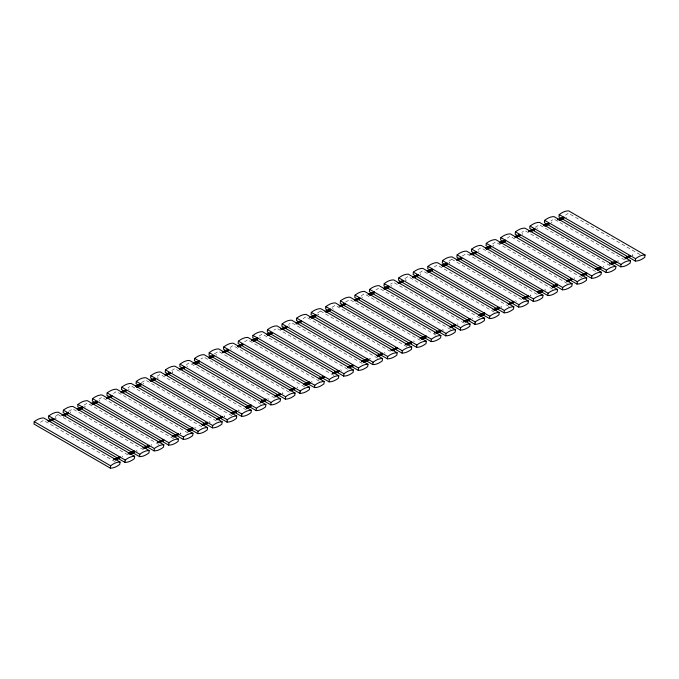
<?xml version="1.0" encoding="UTF-8"?>
<svg xmlns="http://www.w3.org/2000/svg" width="679" height="679" viewBox="0 0 679 679"><rect width="100%" height="100%" fill="white"/><g stroke="black" fill="none" stroke-linecap="round" stroke-linejoin="round"><path stroke-width="0.51" stroke-dasharray="3.4 2.55" d="M55.109 416.465A20.591 11.883 -60 0 0 57.978 414.546L58.173 412.985M55.381 418.62L55.517 417.551L56.204 418.519M180.156 433.974L180.291 432.905L180.97 433.873M238.482 410.965L238.618 409.895L239.305 410.863M317.865 315.081L318.001 314.012L318.689 314.98M317.594 312.926A20.591 11.883 -60 0 0 320.463 311.007L320.666 309.446M369.724 359.191L369.86 358.122L370.547 359.089M449.116 263.308L449.252 262.238L449.931 263.214M442.64 330.427L442.776 329.357L443.463 330.334M448.836 261.152A20.591 11.883 -60 0 0 451.705 259.234L451.908 257.672M500.966 307.426L501.11 306.348L501.789 307.324M632.217 255.652L632.353 254.583L633.032 255.55M565.777 217.297L566.592 217.195M492.861 246.053L493.684 245.951L492.996 244.983M405.363 280.571L406.186 280.469L405.499 279.493M617.635 261.407L618.45 261.305L617.771 260.337M544.719 290.162L545.543 290.06L544.855 289.093M530.138 295.917L530.953 295.815L530.274 294.847M172.042 372.601L172.865 372.499L172.177 371.532M157.46 378.356L158.283 378.254L157.596 377.286M84.544 407.12L85.367 407.018L84.68 406.05M282.226 393.701L283.05 393.608L282.371 392.632M223.9 416.711L224.724 416.617L224.036 415.641M209.319 422.465L210.142 422.363L209.455 421.396M136.403 451.229L137.226 451.128L136.538 450.16M640.204 254.693L568.374 213.214A20.582 11.883 -60 0 1 565.497 215.133M624.714 259.921L553.784 218.969A20.591 11.883 -60 0 1 550.915 220.887M610.132 265.667L539.202 224.724A20.582 11.883 -60 0 1 534.356 227.575M595.551 271.422L524.621 230.478A20.591 11.883 -60 0 1 521.752 232.396M581.878 277.703L510.039 236.224A20.591 11.883 -60 0 1 507.171 238.142M567.296 283.457L495.458 241.979A20.591 11.883 -60 0 1 492.589 243.897M552.706 289.203L480.876 247.733A20.582 11.883 -60 0 1 477.999 249.651M537.216 294.431L466.295 253.479A20.591 11.883 -60 0 1 461.44 256.339M451.705 259.234L523.543 300.712M508.961 306.458L437.123 264.988A20.591 11.883 -60 0 1 434.254 266.906M494.38 312.213L422.542 270.743A20.591 11.883 -60 0 1 419.673 272.661M479.798 317.967L407.96 276.489A20.582 11.883 -60 0 1 403.114 279.349M464.309 323.196L393.379 282.243A20.582 11.883 -60 0 1 390.51 284.161M450.635 329.468L378.797 287.998A20.591 11.883 -60 0 1 375.928 289.916M436.045 335.222L364.216 293.752A20.591 11.883 -60 0 1 361.338 295.671M420.556 340.451L349.634 299.498A20.591 11.883 -60 0 1 344.779 302.359M406.882 346.731L335.044 305.253A20.591 11.883 -60 0 1 330.198 308.113M320.463 311.007L392.301 352.477M377.719 358.232L305.881 316.762A20.591 11.883 -60 0 1 303.012 318.68M362.23 363.46L291.299 322.508A20.591 11.883 -60 0 1 288.431 324.426M347.64 369.215L276.718 328.263A20.591 11.883 -60 0 1 273.849 330.181M333.966 375.487L262.136 334.017A20.591 11.883 -60 0 1 259.259 335.935M319.385 381.242L247.555 339.763A20.591 11.883 -60 0 1 244.678 341.681M304.803 386.996L232.965 345.518A20.582 11.883 -60 0 1 230.096 347.436M289.313 392.224L218.383 351.272A20.591 11.883 -60 0 1 213.537 354.124M274.732 397.97L203.802 357.027A20.591 11.883 -60 0 1 200.933 358.945M261.059 404.251L189.22 362.773A20.591 11.883 -60 0 1 186.352 364.691M246.477 410.006L174.639 368.527A20.591 11.883 -60 0 1 171.77 370.445M231.887 415.752L160.057 374.282A20.582 11.883 -60 0 1 157.18 376.2M216.397 420.98L145.476 380.036A20.591 11.883 -60 0 1 140.621 382.888M201.816 426.735L130.886 385.782A20.591 11.883 -60 0 1 128.017 387.701M188.142 433.015L116.304 391.537A20.591 11.883 -60 0 1 113.435 393.455M173.561 438.761L101.723 397.291A20.582 11.883 -60 0 1 98.854 399.21M158.979 444.516L87.141 403.037A20.591 11.883 -60 0 1 82.295 405.898M143.49 449.744L72.56 408.792A20.591 11.883 -60 0 1 67.713 411.652M57.978 414.546L129.816 456.016M115.226 461.771L43.397 420.301A20.591 11.883 -60 0 1 40.519 422.219M603.181 266.083L603.869 267.059M551.331 221.974L552.01 222.941M574.018 277.592L574.706 278.56M536.741 227.728L537.428 228.696M522.159 233.483L522.847 234.45M515.692 300.602L516.371 301.569M478.415 250.738L479.102 251.705M471.939 317.857L472.626 318.824M457.357 323.611L458.045 324.579M420.08 273.747L420.768 274.715M390.917 285.248L391.605 286.215M413.613 340.866L414.292 341.834M361.754 296.757L362.442 297.725M384.441 352.367L385.129 353.343M332.591 308.258L333.27 309.225M340.697 369.622L341.384 370.598M288.838 325.513L289.526 326.489M311.534 381.131L312.213 382.099M296.952 386.886L297.631 387.853M259.675 337.022L260.363 337.989M267.781 398.386L268.468 399.354M230.512 348.522L231.191 349.49M215.93 354.277L216.609 355.244M186.759 365.777L187.446 366.753M194.873 427.15L195.552 428.118M143.014 383.041L143.702 384.008M128.433 388.787L129.112 389.763M151.12 444.406L151.807 445.373M99.261 400.296L99.949 401.264M121.957 455.906L122.644 456.882M70.098 411.797L70.786 412.773"/><path stroke-width="1.02" d="M134.654 456.305L134.357 458.648A20.591 11.883 -60 0 1 124.919 462.374L48.532 418.272L48.829 415.93A20.591 11.883 -60 0 1 58.275 412.204L134.654 456.305A20.591 11.883 -60 0 0 125.216 460.031L48.829 415.93M150.908 375.665L150.611 378.008L226.99 422.1A20.582 11.883 -60 0 0 236.436 418.383L236.733 416.04L160.354 371.939A20.591 11.883 -60 0 0 150.908 375.665L227.295 419.766A20.591 11.883 -60 0 1 236.733 416.04M223.824 346.901L223.527 349.244L299.906 393.345A20.582 11.883 -60 0 0 309.352 389.619L309.649 387.276L233.262 343.175A20.591 11.883 -60 0 0 223.824 346.901L300.203 391.002A20.591 11.883 -60 0 1 309.649 387.276M226.99 422.1L227.295 419.766M299.906 393.345L300.203 391.002M384.229 283.627L383.932 285.969L460.32 330.07A20.582 11.883 -60 0 0 469.758 326.344L470.055 324.002L393.676 279.901A20.591 11.883 -60 0 0 384.229 283.627L460.617 327.728A20.591 11.883 -60 0 1 470.055 324.002M460.32 330.07L460.617 327.728M471.727 249.117L471.43 251.459L547.809 295.552A20.582 11.883 -60 0 0 557.255 291.834L557.552 289.492L481.173 245.391A20.591 11.883 -60 0 0 471.727 249.117L548.106 293.218A20.591 11.883 -60 0 1 557.552 289.492M486.308 243.362L486.011 245.705L562.399 289.806A20.591 11.883 -60 0 0 571.837 286.08L572.134 283.737L495.755 239.636A20.591 11.883 -60 0 0 486.308 243.362L562.696 287.463A20.591 11.883 -60 0 1 572.134 283.737M544.643 220.352L544.346 222.695L620.725 266.796A20.591 11.883 -60 0 0 630.171 263.07L630.468 260.728L554.081 216.626A20.591 11.883 -60 0 0 544.643 220.352L621.022 264.454A20.591 11.883 -60 0 1 630.468 260.728M547.809 295.552L548.106 293.218M559.224 214.606L558.927 216.94L635.306 261.042A20.582 11.883 -60 0 0 644.753 257.316L645.05 254.973L568.671 210.88A20.591 11.883 -60 0 0 559.224 214.606L635.603 258.699A20.591 11.883 -60 0 1 645.05 254.973M562.399 289.806L562.696 287.463M620.725 266.796L621.022 264.454M635.306 261.042L635.603 258.699M34.247 421.684L33.95 424.027L110.329 468.12A20.591 11.883 -60 0 0 119.776 464.394L120.073 462.059L43.694 417.958A20.591 11.883 -60 0 0 34.247 421.684L110.626 465.786A20.591 11.883 -60 0 1 120.073 462.059M63.41 410.175L63.113 412.518L139.501 456.619A20.591 11.883 -60 0 0 148.939 452.893L149.236 450.55L72.857 406.449A20.591 11.883 -60 0 0 63.41 410.175L139.798 454.276A20.591 11.883 -60 0 1 149.236 450.55M77.992 404.429L77.695 406.763L154.082 450.864A20.591 11.883 -60 0 0 163.52 447.138L163.826 444.804L87.438 400.703A20.591 11.883 -60 0 0 77.992 404.429L154.379 448.522A20.591 11.883 -60 0 1 163.826 444.804M92.582 398.675L92.285 401.017L168.664 445.11A20.582 11.883 -60 0 0 178.11 441.392L178.407 439.05L102.02 394.949A20.591 11.883 -60 0 0 92.582 398.675L168.961 442.776A20.591 11.883 -60 0 1 178.407 439.05M107.163 392.92L106.866 395.263L183.245 439.364A20.591 11.883 -60 0 0 192.692 435.638L192.989 433.295L116.601 389.194A20.591 11.883 -60 0 0 107.163 392.92L183.542 437.021A20.591 11.883 -60 0 1 192.989 433.295M110.329 468.12L110.626 465.786M121.745 387.166L121.448 389.508L197.827 433.609A20.591 11.883 -60 0 0 207.273 429.883L207.57 427.541L131.191 383.448A20.591 11.883 -60 0 0 121.745 387.166L198.124 431.267A20.591 11.883 -60 0 1 207.57 427.541M124.919 462.374L125.216 460.031M136.326 381.42L136.029 383.754L212.408 427.855A20.591 11.883 -60 0 0 221.855 424.129L222.152 421.795L145.773 377.694A20.591 11.883 -60 0 0 136.326 381.42L212.705 425.521A20.591 11.883 -60 0 1 222.152 421.795M139.501 456.619L139.798 454.276M154.082 450.864L154.379 448.522M165.489 369.911L165.192 372.253L241.58 416.354A20.591 11.883 -60 0 0 251.018 412.628L251.315 410.286L174.936 366.185A20.591 11.883 -60 0 0 165.489 369.911L241.877 414.012A20.591 11.883 -60 0 1 251.315 410.286M168.664 445.11L168.961 442.776M180.071 364.165L179.774 366.499L256.161 410.6A20.591 11.883 -60 0 0 265.599 406.874L265.896 404.531L189.517 360.439A20.591 11.883 -60 0 0 180.071 364.165L256.458 408.257A20.591 11.883 -60 0 1 265.896 404.531M183.245 439.364L183.542 437.021M194.661 358.41L194.355 360.753L270.743 404.845A20.591 11.883 -60 0 0 280.189 401.119L280.486 398.785L204.099 354.684A20.591 11.883 -60 0 0 194.661 358.41L271.04 402.511A20.591 11.883 -60 0 1 280.486 398.785M197.827 433.609L198.124 431.267M209.242 352.656L208.945 354.998L285.324 399.099A20.591 11.883 -60 0 0 294.771 395.373L295.068 393.031L218.68 348.93A20.591 11.883 -60 0 0 209.242 352.656L285.621 396.757A20.591 11.883 -60 0 1 295.068 393.031M212.408 427.855L212.705 425.521M238.405 341.155L238.108 343.489L314.487 387.59A20.591 11.883 -60 0 0 323.934 383.864L324.231 381.522L247.852 337.429A20.591 11.883 -60 0 0 238.405 341.155L314.784 385.248A20.591 11.883 -60 0 1 324.231 381.522M241.58 416.354L241.877 414.012M252.987 335.401L252.69 337.743L329.069 381.836A20.591 11.883 -60 0 0 338.515 378.11L338.813 375.776L262.433 331.675A20.591 11.883 -60 0 0 252.987 335.401L329.366 379.502A20.591 11.883 -60 0 1 338.813 375.776M256.161 410.6L256.458 408.257M267.568 329.646L267.271 331.989L343.659 376.09A20.591 11.883 -60 0 0 353.097 372.364L353.394 370.021L277.015 325.92A20.591 11.883 -60 0 0 267.568 329.646L343.956 373.747A20.591 11.883 -60 0 1 353.394 370.021M270.743 404.845L271.04 402.511M282.15 323.891L281.853 326.234L358.24 370.335A20.591 11.883 -60 0 0 367.678 366.609L367.976 364.267L291.597 320.174A20.591 11.883 -60 0 0 282.15 323.891L358.537 367.993A20.591 11.883 -60 0 1 367.976 364.267M285.324 399.099L285.621 396.757M296.731 318.145L296.434 320.48L372.822 364.581A20.591 11.883 -60 0 0 382.269 360.855L382.566 358.52L306.178 314.419A20.591 11.883 -60 0 0 296.731 318.145L373.119 362.238A20.591 11.883 -60 0 1 382.566 358.52M311.322 312.391L311.024 314.733L387.403 358.826A20.591 11.883 -60 0 0 396.85 355.109L397.147 352.766L320.76 308.665A20.591 11.883 -60 0 0 311.322 312.391L387.701 356.492A20.591 11.883 -60 0 1 397.147 352.766M314.487 387.59L314.784 385.248M325.903 306.636L325.606 308.979L401.985 353.08A20.591 11.883 -60 0 0 411.432 349.354L411.729 347.011L335.341 302.91A20.591 11.883 -60 0 0 325.903 306.636L402.282 350.737A20.591 11.883 -60 0 1 411.729 347.011M329.069 381.836L329.366 379.502M340.485 300.89L340.187 303.224L416.567 347.325A20.591 11.883 -60 0 0 426.013 343.599L426.31 341.257L349.931 297.164A20.591 11.883 -60 0 0 340.485 300.89L416.864 344.983A20.591 11.883 -60 0 1 426.31 341.257M343.659 376.09L343.956 373.747M355.066 295.136L354.769 297.478L431.148 341.571A20.591 11.883 -60 0 0 440.595 337.845L440.892 335.511L364.513 291.41A20.591 11.883 -60 0 0 355.066 295.136L431.445 339.237A20.591 11.883 -60 0 1 440.892 335.511M358.24 370.335L358.537 367.993M369.648 289.381L369.351 291.724L445.738 335.825A20.591 11.883 -60 0 0 455.176 332.099L455.473 329.756L379.094 285.655A20.591 11.883 -60 0 0 369.648 289.381L446.035 333.482A20.591 11.883 -60 0 1 455.473 329.756M372.822 364.581L373.119 362.238M387.403 358.826L387.701 356.492M398.811 277.881L398.514 280.215L474.901 324.316A20.582 11.883 -60 0 0 484.339 320.59L484.645 318.247L408.257 274.155A20.591 11.883 -60 0 0 398.811 277.881L475.198 321.973A20.591 11.883 -60 0 1 484.645 318.247M401.985 353.08L402.282 350.737M413.401 272.126L413.104 274.469L489.483 318.561A20.591 11.883 -60 0 0 498.929 314.835L499.226 312.501L422.839 268.4A20.591 11.883 -60 0 0 413.401 272.126L489.78 316.227A20.591 11.883 -60 0 1 499.226 312.501M416.567 347.325L416.864 344.983M427.982 266.372L427.685 268.714L504.064 312.815A20.591 11.883 -60 0 0 513.511 309.089L513.808 306.747L437.42 262.646A20.591 11.883 -60 0 0 427.982 266.372L504.361 310.473A20.591 11.883 -60 0 1 513.808 306.747M431.148 341.571L431.445 339.237M442.564 260.617L442.267 262.96L518.646 307.061A20.591 11.883 -60 0 0 528.092 303.335L528.389 300.992L452.01 256.9A20.591 11.883 -60 0 0 442.564 260.617L518.943 304.718A20.591 11.883 -60 0 1 528.389 300.992M445.738 335.825L446.035 333.482M457.145 254.871L456.848 257.205L533.227 301.306A20.591 11.883 -60 0 0 542.674 297.58L542.971 295.246L466.592 251.145A20.591 11.883 -60 0 0 457.145 254.871L533.524 298.964A20.591 11.883 -60 0 1 542.971 295.246M474.901 324.316L475.198 321.973M489.483 318.561L489.78 316.227M500.89 237.608L500.593 239.95L576.98 284.051A20.591 11.883 -60 0 0 586.418 280.325L586.715 277.983L510.336 233.89A20.591 11.883 -60 0 0 500.89 237.608L577.277 281.709A20.591 11.883 -60 0 1 586.715 277.983M504.064 312.815L504.361 310.473M515.471 231.862L515.174 234.196L591.562 278.297A20.591 11.883 -60 0 0 601.008 274.571L601.305 272.237L524.918 228.136A20.591 11.883 -60 0 0 515.471 231.862L591.859 275.963A20.591 11.883 -60 0 1 601.305 272.237M518.646 307.061L518.943 304.718M530.061 226.107L529.764 228.45L606.143 272.542A20.582 11.883 -60 0 0 615.59 268.825L615.887 266.482L539.499 222.381A20.591 11.883 -60 0 0 530.061 226.107L606.44 270.208A20.591 11.883 -60 0 1 615.887 266.482M533.227 301.306L533.524 298.964M576.98 284.051L577.277 281.709M591.562 278.297L591.859 275.963M606.143 272.542L606.44 270.208M48.863 421.617L52.589 419.902M67.17 414.156L63.444 415.871L68.027 413.944M81.752 408.402L78.026 410.116L82.609 408.189M92.616 404.361L96.333 402.647M110.915 396.901L107.197 398.607L111.78 396.689M125.505 391.146L121.779 392.861L126.362 390.934M140.086 385.392L136.36 387.106L140.943 385.18M150.942 381.352L154.668 379.637M165.523 375.597L169.249 373.891M182.897 368.561L180.105 369.851L184.688 367.925M198.412 362.382L194.695 364.097L199.27 362.17M209.276 358.342L212.994 356.628M223.858 352.596L227.584 350.882M238.439 346.842L242.165 345.127M256.747 339.373L253.021 341.087L257.604 339.169M271.328 333.627L267.602 335.333L272.186 333.414M285.91 327.872L282.184 329.587L286.767 327.66M296.765 323.832L300.491 322.118M315.073 316.363L311.355 318.078L315.93 316.159M329.663 310.617L325.937 312.323L330.52 310.405M340.519 306.577L344.245 304.863M355.1 300.822L358.826 299.108M369.682 295.068L373.408 293.353M387.989 287.607L384.263 289.322L388.846 287.395M402.571 281.853L398.845 283.567L403.428 281.641M417.152 276.098L413.435 277.813L418.009 275.895M428.016 272.058L430.809 270.777M446.324 264.598L442.598 266.312L447.181 264.386M457.179 260.558L460.905 258.843M475.487 253.089L471.761 254.803L476.344 252.885M486.342 249.049L490.068 247.343M500.924 243.303L504.65 241.588M519.231 235.834L515.514 237.548L520.089 235.621M533.813 230.079L530.095 231.794L534.67 229.875M548.403 224.333L544.677 226.039L549.26 224.121M559.258 220.293L562.984 218.579M119.029 458.266L115.303 459.98L119.886 458.053M129.884 454.226L133.61 452.511M148.192 446.757L144.466 448.471L149.049 446.553M162.773 441.011L159.056 442.725L163.631 440.798M177.355 435.256L173.637 436.97L178.221 435.044M188.219 431.216L191.945 429.501M202.8 425.461L205.593 424.18M221.108 418.001L217.382 419.715L221.965 417.789M234.756 412.679L231.963 413.961L236.547 412.034M250.271 406.492L246.545 408.206L251.128 406.288M261.135 402.452L264.852 400.746M275.716 396.706L279.434 394.991M290.298 390.951L294.024 389.237M308.606 383.482L304.879 385.197L310.379 382.888M320.395 379.018L323.187 377.736M334.043 373.696L337.769 371.982M352.35 366.227L348.624 367.942L353.207 366.023M366.932 360.481L363.206 362.187L368.714 359.878M381.513 354.727L377.796 356.441L382.37 354.514M392.377 350.687L396.095 348.972M406.959 344.932L410.685 343.218M425.266 337.471L421.54 339.177L426.123 337.259M439.848 331.717L436.122 333.431L440.705 331.505M454.429 325.962L450.703 327.677L455.286 325.75M465.285 321.922L469.011 320.208M483.592 314.462L479.875 316.176L484.45 314.25M494.456 310.422L498.174 308.707M511.83 303.386L509.038 304.667L513.621 302.741M523.619 298.913L527.345 297.198M538.201 293.167L541.927 291.452M556.508 285.698L552.782 287.412L557.366 285.486M567.364 281.658L571.09 279.943M585.671 274.197L581.945 275.903L587.454 273.595M597.461 269.724L600.253 268.443M614.843 262.688L611.117 264.403L616.617 262.086M625.699 258.648L629.425 256.934M53.658 418.408L48.065 420.98L54.396 419.07M68.24 412.654L62.646 415.225L68.07 413.587M82.821 406.899L77.228 409.471L82.651 407.833M97.403 401.153L91.818 403.716L97.241 402.078M111.984 395.399L106.399 397.97L111.823 396.332M125.64 390.077L120.981 392.216L126.404 390.578M141.147 383.89L135.562 386.461L140.986 384.823M154.804 378.568L150.144 380.707L155.567 379.077M170.319 372.389L164.725 374.961L170.149 373.323M183.967 367.067L179.307 369.206L184.73 367.568M198.591 361.203L193.074 363.554L199.482 360.888M213.13 355.558L208.478 357.706L213.902 356.068M227.754 349.702L222.237 352.053L228.645 349.379M242.301 344.058L237.642 346.197L243.065 344.559M256.917 338.193L251.4 340.552L257.808 337.879M271.464 332.549L266.805 334.696L272.228 333.058M286.979 326.37L281.386 328.942L286.81 327.303M301.561 320.615L295.976 323.187L301.4 321.549M316.142 314.869L310.558 317.433L315.981 315.803M330.724 309.115L325.139 311.686L330.563 310.048M345.305 303.36L339.721 305.932L345.144 304.294M359.887 297.614L354.302 300.177L359.726 298.539M374.477 291.86L368.884 294.423L374.307 292.793M389.059 286.105L383.465 288.677L388.889 287.039M402.706 280.783L398.047 282.922L403.47 281.284M418.222 274.605L412.637 277.168L418.06 275.53M431.869 269.274L427.218 271.422L432.642 269.784M441.8 265.667L447.385 263.096M456.381 259.913L461.041 257.774M476.556 251.595L470.148 254.269L475.656 251.909M485.544 248.412L490.204 246.265M504.82 240.408L499.311 242.759L505.719 240.086M519.367 234.764L514.716 236.903L520.139 235.265M534.882 228.585L529.297 231.149L534.721 229.519M548.53 223.255L543.879 225.403L549.303 223.764M558.461 219.648L564.045 217.076M120.098 456.763L114.505 459.335L119.928 457.697M133.78 451.331L128.272 453.682L134.68 451.017M149.261 445.263L143.668 447.834L149.091 446.196M163.843 439.508L158.258 442.08L163.681 440.442M178.424 433.754L172.839 436.325L178.263 434.687M193.006 428.008L187.421 430.571L192.844 428.933M207.587 422.253L202.002 424.825L207.426 423.187M222.177 416.499L216.584 419.07L222.008 417.432M236.759 410.744L231.166 413.316L236.589 411.678M251.34 404.998L245.747 407.561L251.171 405.932M265.922 399.244L260.337 401.815L265.761 400.177M280.503 393.489L274.919 396.061L280.342 394.423M294.151 388.167L289.5 390.306L294.924 388.668M309.666 381.988L304.082 384.552L310.405 382.642M323.323 376.667L318.663 378.806L324.087 377.168M337.938 370.802L332.43 373.153L338.838 370.479M352.486 365.158L347.826 367.297L353.25 365.658M368.001 358.979L362.408 361.551L368.739 359.641M382.583 353.224L376.998 355.796L382.421 354.158M397.164 347.47L391.579 350.041L397.003 348.403M410.854 342.038L405.338 344.397L411.746 341.724M426.327 335.969L420.742 338.541L426.166 336.903M440.917 330.215L434.509 332.888L440.017 330.537M449.905 327.032L455.499 324.469M464.487 321.277L470.08 318.714M484.662 312.96L479.077 315.531L484.5 313.893M499.243 307.205L493.658 309.777L499.082 308.139M528.406 295.704L522.822 298.276L528.245 296.638M537.403 292.522L542.063 290.383M551.985 286.767L557.578 284.195M566.566 281.013L571.226 278.874M581.156 275.267L586.741 272.695M595.738 269.512L600.389 267.373M610.319 263.758L615.904 261.186M630.485 255.44L624.901 258.003L630.324 256.373M48.167 420.691L52.758 418.731M67.34 412.976L61.831 415.327L67.255 413.689M77.33 409.182L81.921 407.222M48.854 421.659L53.446 419.698M90.994 403.827L96.511 401.467M106.493 397.682L111.093 395.721M121.083 391.927L125.674 389.967M92.599 404.395L97.19 402.443M135.664 386.173L140.256 384.212M150.246 380.418L154.837 378.458M164.827 374.672L169.419 372.712M179.409 368.918L184.001 366.957M150.933 381.394L155.525 379.434M165.515 375.64L170.106 373.679M208.572 357.417L213.172 355.457M237.743 345.908L242.335 343.947M209.259 358.385L213.851 356.424M223.841 352.63L228.441 350.67M266.906 334.408L271.498 332.447M238.431 346.876L243.023 344.915M286.08 326.692L280.571 329.043L284.187 327.949M296.069 322.898L300.67 320.938M315.251 315.183L309.734 317.543L315.158 315.896M325.233 311.398L329.833 309.437M296.757 323.866L301.349 321.905M338.897 306.034L344.414 303.683M354.404 299.889L358.996 297.928M368.069 294.533L373.577 292.182M340.502 306.611L345.102 304.65M383.567 288.388L388.159 286.428M355.092 300.856L359.683 298.896M398.149 282.634L402.74 280.673M369.673 295.11L374.265 293.15M412.73 276.879L417.33 274.919M427.312 271.133L431.912 269.173M441.902 265.379L446.493 263.418M456.483 259.624L461.075 257.664M427.999 272.101L432.591 270.14M485.646 248.124L490.238 246.163M458.087 260.201L461.762 258.631M514.809 236.615L519.41 234.654M486.334 249.091L490.925 247.131M533.991 228.899L528.474 231.259L533.898 229.621M500.915 243.337L505.507 241.376M543.972 225.114L548.573 223.153M563.154 217.399L557.637 219.75L563.884 218.01M559.241 220.327L563.842 218.366M119.198 457.086L113.69 459.437L119.114 457.799M148.362 445.585L142.853 447.936L148.277 446.298M162.952 439.831L157.435 442.182L161.95 440.815M129.876 454.259L134.467 452.299M172.016 436.427L177.533 434.076M187.523 430.282L192.115 428.322M202.104 424.536L206.696 422.576M216.686 418.782L221.278 416.821M188.202 431.25L192.802 429.298M231.267 413.027L235.859 411.067M202.792 425.504L207.384 423.543M245.849 407.273L250.441 405.312M260.43 401.527L265.947 399.176M275.012 395.772L279.612 393.812M289.594 390.018L294.194 388.057M261.118 402.494L265.71 400.534M304.184 384.272L308.775 382.311M275.699 396.74L281.216 394.389M318.765 378.517L323.357 376.556M291.206 390.595L294.881 389.025M347.928 367.008L352.52 365.047M320.369 379.094L324.044 377.524M367.101 359.301L361.593 361.652L367.016 360.014M334.034 373.73L339.542 371.379M377.091 355.507L381.691 353.547M396.273 347.792L390.756 350.143L396.18 348.505M419.919 338.643L425.436 336.292M392.36 350.72L396.96 348.76M406.942 344.966L411.542 343.014M450.007 326.743L454.599 324.783M469.181 319.028L463.672 321.388L469.91 319.648M479.17 315.243L484.687 312.892M492.835 309.879L498.352 307.528M465.276 321.965L469.868 320.004M508.342 303.734L513.85 301.383L508.24 304.022L513.663 302.384M522.923 297.988L527.515 296.027M494.439 310.456L499.031 308.495M537.505 292.233L542.097 290.272M552.086 286.479L556.678 284.518M523.611 298.955L528.203 296.995M566.668 280.724L571.26 278.763M539.109 292.81L542.784 291.24M581.249 274.978L585.85 273.017M595.831 269.224L600.431 267.263M568.272 281.301L571.947 279.74M615.013 261.508L609.496 263.859L615.743 262.119M625.003 257.714L629.594 255.754M597.435 269.801L601.11 268.23M625.682 258.691L630.282 256.73M514.792 236.733L518.408 235.638M499.311 242.759L502.927 241.665M500.126 242.658L505.549 241.02M485.629 248.242L490.968 246.774M470.148 254.269L476.386 252.52M456.466 259.743L461.805 258.275M441.885 265.497L447.223 264.029M427.303 271.252L430.919 270.157M412.713 276.998L415.429 276.183M398.132 282.753L402.655 281.386M384.458 288.236L387.166 287.412M368.969 294.262L373.492 292.895M355.287 299.736L358.003 298.913M339.806 305.762L344.321 304.396M326.124 311.245L328.84 310.422M296.961 322.746L299.668 321.922M266.889 334.526L270.505 333.431M251.4 340.552L255.015 339.458M252.223 340.442L257.647 338.804M237.726 346.027L241.342 344.932M222.237 352.053L225.852 350.958M223.06 351.951L228.483 350.313M208.563 357.536L212.179 356.441M193.074 363.554L196.689 362.467M193.897 363.452L199.32 361.814M179.392 369.036L183.007 367.942M165.718 374.519L167.526 373.968M150.229 380.537L154.744 379.179M136.547 386.02L138.355 385.477M121.066 392.046L125.581 390.68M107.384 397.521L110.1 396.706M91.894 403.547L96.418 402.18M78.221 409.03L80.928 408.206M49.058 420.53L51.765 419.715M625.885 257.562L628.601 256.747M595.822 269.342L601.161 267.874M581.232 275.097L586.58 273.629M566.651 280.843L571.99 279.375M552.069 286.597L557.408 285.129M537.488 292.352L542.827 290.884M522.906 298.106L527.422 296.74M508.325 303.853L512.84 302.486M493.743 309.607L498.259 308.241M479.153 315.362L483.677 313.995M449.99 326.862L455.329 325.394M434.509 332.888L440.747 331.148M420.827 338.371L425.343 337.005M405.338 344.397L409.861 343.031M406.161 344.287L411.584 342.657M377.982 355.355L380.69 354.531M347.911 367.127L351.527 366.04M332.43 373.153L337.853 371.515M333.245 373.051L339.576 371.141M318.748 378.636L322.364 377.541M304.167 384.39L308.682 383.024M289.585 390.136L293.201 389.05M275.003 395.891L279.519 394.524M260.413 401.645L264.937 400.279M245.832 407.392L250.356 406.034M231.25 413.146L235.774 411.78M216.669 418.901L220.285 417.806M202.087 424.655L206.603 423.289M187.506 430.401L191.122 429.315M172.924 436.156L177.44 434.789M128.272 453.682L132.787 452.324M129.086 453.58L134.51 451.942"/></g></svg>
